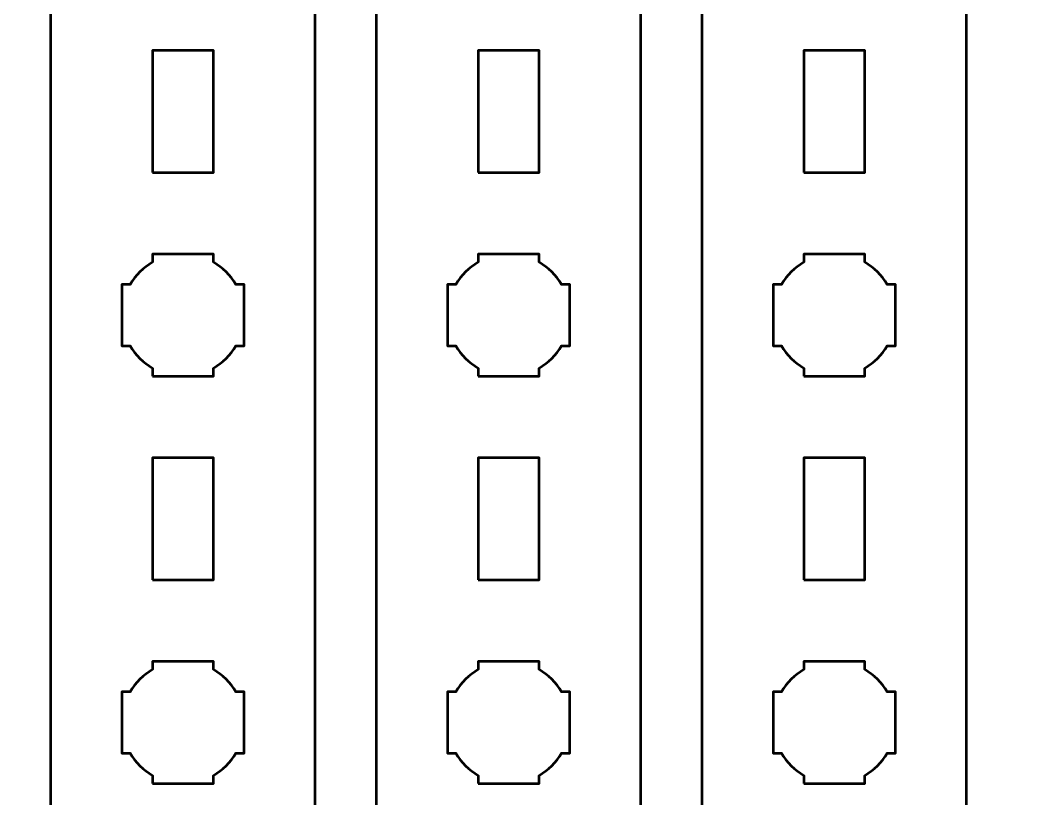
# Model space of a CAD drawing. Header units: centimetres. Extents: x -21 to 0, y -29.7 to 0.
# Drawn here: x -10.5 to -5.554, y -26.025 to -22.201 of the extents above; entities that cross this region are included whole.
import ezdxf

# ---------------------------------------------------------------- set-up
doc = ezdxf.new("R2010")
doc.units = ezdxf.units.CM
doc.header["$MEASUREMENT"] = 0
doc.layers.add('Layer 1', color=7, linetype='Continuous')

msp = doc.modelspace()

# ---------------------------------------------------------------- linework, layer by layer
at = {"layer": 'Layer 1', "color": 1, "lineweight": 53}
msp.add_open_spline([(-21.00003, -29.19995), (-21.00003, -29.19995), (-21.00003, -5.89992), (-21.00003, -5.89992), (-21.00003, -5.89992), (-21.00003, -5.81709), (-20.93286, -5.74992), (-20.85003, -5.74992), (-20.85003, -5.74992), (-20.7672, -5.74992), (-20.70003, -5.68275), (-20.70003, -5.59992), (-20.70003, -5.59992), (-20.70003, -5.51709), (-20.7672, -5.44992), (-20.85003, -5.44992), (-20.85003, -5.44992), (-20.93286, -5.44992), (-21.00003, -5.38275), (-21.00003, -5.29992), (-21.00003, -5.29992), (-21.00003, -5.21709), (-20.93286, -5.14992), (-20.85003, -5.14992), (-20.85003, -5.14992), (-20.7672, -5.14992), (-20.70003, -5.08275), (-20.70003, -4.99992), (-20.70003, -4.99992), (-20.70003, -4.91709), (-20.7672, -4.84992), (-20.85003, -4.84992), (-20.85003, -4.84992), (-20.93286, -4.84992), (-21.00003, -4.78275), (-21.00003, -4.69992), (-21.00003, -4.69992), (-21.00003, -4.61709), (-20.93286, -4.54992), (-20.85003, -4.54992), (-20.85003, -4.54992), (-20.7672, -4.54992), (-20.70003, -4.48275), (-20.70003, -4.39992), (-20.70003, -4.39992), (-20.70003, -4.31709), (-20.7672, -4.24992), (-20.85003, -4.24992), (-20.85003, -4.24992), (-20.93286, -4.24992), (-21.00003, -4.18275), (-21.00003, -4.09992), (-21.00003, -4.09992), (-21.00003, -4.01709), (-20.93286, -3.94992), (-20.85003, -3.94992), (-20.85003, -3.94992), (-20.7672, -3.94992), (-20.70003, -3.88275), (-20.70003, -3.79992), (-20.70003, -3.79992), (-20.70003, -3.71709), (-20.7672, -3.64992), (-20.85003, -3.64992), (-20.85003, -3.64992), (-20.93286, -3.64992), (-21.00003, -3.58275), (-21.00003, -3.49992), (-21.00003, -3.49992), (-21.00003, -3.41709), (-20.93286, -3.34992), (-20.85003, -3.34992), (-20.85003, -3.34992), (-20.7672, -3.34992), (-20.70003, -3.28275), (-20.70003, -3.19992), (-20.70003, -3.19992), (-20.70003, -3.11709), (-20.7672, -3.04992), (-20.85003, -3.04992), (-20.85003, -3.04992), (-20.93286, -3.04992), (-21.00003, -2.98275), (-21.00003, -2.89992), (-21.00003, -2.89992), (-21.00003, -2.81709), (-20.93286, -2.74992), (-20.85003, -2.74992), (-20.85003, -2.74992), (-20.7672, -2.74992), (-20.70003, -2.68275), (-20.70003, -2.59992), (-20.70003, -2.59992), (-20.70003, -2.51709), (-20.7672, -2.44992), (-20.85003, -2.44992), (-20.85003, -2.44992), (-20.93286, -2.44992), (-21.00003, -2.38275), (-21.00003, -2.29992), (-21.00003, -2.29992), (-21.00003, -2.21709), (-20.93286, -2.14992), (-20.85003, -2.14992), (-20.85003, -2.14992), (-20.7672, -2.14992), (-20.70003, -2.08275), (-20.70003, -1.99992), (-20.70003, -1.99992), (-20.70003, -1.91709), (-20.7672, -1.84992), (-20.85003, -1.84992), (-20.85003, -1.84992), (-20.93286, -1.84992), (-21.00003, -1.78275), (-21.00003, -1.69992), (-21.00003, -1.69992), (-21.00003, -1.61709), (-20.93286, -1.54992), (-20.85003, -1.54992), (-20.85003, -1.54992), (-20.7672, -1.54992), (-20.70003, -1.48275), (-20.70003, -1.39992), (-20.70003, -1.39992), (-20.70003, -1.31709), (-20.7672, -1.24992), (-20.85003, -1.24992), (-20.85003, -1.24992), (-20.93286, -1.24992), (-21.00003, -1.18275), (-21.00003, -1.09992), (-21.00003, -1.09992), (-21.00003, -1.09992), (-21.00003, -0.49992), (-21.00003, -0.49992), (-21.00003, -0.49992), (-21.00003, -0.22295), (-20.77694, 0.00004), (-20.49994, 0.00004), (-20.49994, 0.00004), (-20.49994, 0.00004), (-0.50008, 0.00004), (-0.50008, 0.00004), (-0.50008, 0.00004), (-0.22294, 0.00004), (0.00002, -0.22295), (0.00002, -0.49992), (0.00002, -0.49992), (0.00002, -0.49992), (0.00002, -29.19995), (0.00002, -29.19995), (0.00002, -29.19995), (0.00002, -29.47695), (-0.22294, -29.70004), (-0.50008, -29.70004), (-0.50008, -29.70004), (-0.50008, -29.70004), (-20.49994, -29.70004), (-20.49994, -29.70004), (-20.49994, -29.70004), (-20.77694, -29.70004), (-21.00003, -29.47695), (-21.00003, -29.19995)], degree=3, knots=[0, 0, 0, 0, 0.0243902, 0.0243902, 0.0243902, 0.0243902, 0.0487805, 0.0487805, 0.0487805, 0.0487805, 0.0731707, 0.0731707, 0.0731707, 0.0731707, 0.097561, 0.097561, 0.097561, 0.097561, 0.1219512, 0.1219512, 0.1219512, 0.1219512, 0.1463415, 0.1463415, 0.1463415, 0.1463415, 0.1707317, 0.1707317, 0.1707317, 0.1707317, 0.195122, 0.195122, 0.195122, 0.195122, 0.2195122, 0.2195122, 0.2195122, 0.2195122, 0.2439024, 0.2439024, 0.2439024, 0.2439024, 0.2682927, 0.2682927, 0.2682927, 0.2682927, 0.2926829, 0.2926829, 0.2926829, 0.2926829, 0.3170732, 0.3170732, 0.3170732, 0.3170732, 0.3414634, 0.3414634, 0.3414634, 0.3414634, 0.3658537, 0.3658537, 0.3658537, 0.3658537, 0.3902439, 0.3902439, 0.3902439, 0.3902439, 0.4146341, 0.4146341, 0.4146341, 0.4146341, 0.4390244, 0.4390244, 0.4390244, 0.4390244, 0.4634146, 0.4634146, 0.4634146, 0.4634146, 0.4878049, 0.4878049, 0.4878049, 0.4878049, 0.5121951, 0.5121951, 0.5121951, 0.5121951, 0.5365854, 0.5365854, 0.5365854, 0.5365854, 0.5609756, 0.5609756, 0.5609756, 0.5609756, 0.5853659, 0.5853659, 0.5853659, 0.5853659, 0.6097561, 0.6097561, 0.6097561, 0.6097561, 0.6341463, 0.6341463, 0.6341463, 0.6341463, 0.6585366, 0.6585366, 0.6585366, 0.6585366, 0.6829268, 0.6829268, 0.6829268, 0.6829268, 0.7073171, 0.7073171, 0.7073171, 0.7073171, 0.7317073, 0.7317073, 0.7317073, 0.7317073, 0.7560976, 0.7560976, 0.7560976, 0.7560976, 0.7804878, 0.7804878, 0.7804878, 0.7804878, 0.804878, 0.804878, 0.804878, 0.804878, 0.8292683, 0.8292683, 0.8292683, 0.8292683, 0.8536585, 0.8536585, 0.8536585, 0.8536585, 0.8780488, 0.8780488, 0.8780488, 0.8780488, 0.902439, 0.902439, 0.902439, 0.902439, 0.9268293, 0.9268293, 0.9268293, 0.9268293, 0.9512195, 0.9512195, 0.9512195, 0.9512195, 0.9756098, 0.9756098, 0.9756098, 0.9756098, 1, 1, 1, 1], dxfattribs=at)
at = {"layer": 'Layer 1', "color": 114, "lineweight": 53}
for points in [[(-9.55, -28.3), (-9.55, -28.3), (-9.85, -28.3), (-9.85, -28.3), (-9.85, -28.3), (-10.12609, -28.3), (-10.35, -28.07609), (-10.35, -27.8), (-10.35, -27.8), (-10.35, -27.8), (-10.35, -15.5), (-10.35, -15.5), (-10.35, -15.5), (-10.35, -15.22391), (-10.12609, -15), (-9.85, -15), (-9.85, -15), (-9.85, -15), (-9.55, -15), (-9.55, -15), (-9.55, -15), (-9.27391, -15), (-9.05, -15.22391), (-9.05, -15.5), (-9.05, -15.5), (-9.05, -15.5), (-9.05, -27.8), (-9.05, -27.8), (-9.05, -27.8), (-9.05, -28.07609), (-9.27391, -28.3), (-9.55, -28.3)], [(-7.95, -28.3), (-7.95, -28.3), (-8.25, -28.3), (-8.25, -28.3), (-8.25, -28.3), (-8.52609, -28.3), (-8.75, -28.07609), (-8.75, -27.8), (-8.75, -27.8), (-8.75, -27.8), (-8.75, -15.5), (-8.75, -15.5), (-8.75, -15.5), (-8.75, -15.22391), (-8.52609, -15), (-8.25, -15), (-8.25, -15), (-8.25, -15), (-7.95, -15), (-7.95, -15), (-7.95, -15), (-7.67391, -15), (-7.45, -15.22391), (-7.45, -15.5), (-7.45, -15.5), (-7.45, -15.5), (-7.45, -27.8), (-7.45, -27.8), (-7.45, -27.8), (-7.45, -28.07609), (-7.67391, -28.3), (-7.95, -28.3)], [(-6.35, -28.3), (-6.35, -28.3), (-6.65, -28.3), (-6.65, -28.3), (-6.65, -28.3), (-6.92609, -28.3), (-7.15, -28.07609), (-7.15, -27.8), (-7.15, -27.8), (-7.15, -27.8), (-7.15, -15.5), (-7.15, -15.5), (-7.15, -15.5), (-7.15, -15.22391), (-6.92609, -15), (-6.65, -15), (-6.65, -15), (-6.65, -15), (-6.35, -15), (-6.35, -15), (-6.35, -15), (-6.07391, -15), (-5.85, -15.22391), (-5.85, -15.5), (-5.85, -15.5), (-5.85, -15.5), (-5.85, -27.8), (-5.85, -27.8), (-5.85, -27.8), (-5.85, -28.07609), (-6.07391, -28.3), (-6.35, -28.3)]]:
    msp.add_open_spline(points, degree=3, knots=[0, 0, 0, 0, 0.125, 0.125, 0.125, 0.125, 0.25, 0.25, 0.25, 0.25, 0.375, 0.375, 0.375, 0.375, 0.5, 0.5, 0.5, 0.5, 0.625, 0.625, 0.625, 0.625, 0.75, 0.75, 0.75, 0.75, 0.875, 0.875, 0.875, 0.875, 1, 1, 1, 1], dxfattribs=at)
at = {"layer": 'Layer 1', "lineweight": 53}
for points, knots in [([(-9.85, -22.95), (-9.85, -22.95), (-9.85, -22.35), (-9.85, -22.35), (-9.85, -22.35), (-9.85, -22.35), (-9.55, -22.35), (-9.55, -22.35), (-9.55, -22.35), (-9.55, -22.35), (-9.55, -22.95), (-9.55, -22.95), (-9.55, -22.95), (-9.55, -22.95), (-9.85, -22.95), (-9.85, -22.95)], [0, 0, 0, 0, 0.25, 0.25, 0.25, 0.25, 0.5, 0.5, 0.5, 0.5, 0.75, 0.75, 0.75, 0.75, 1, 1, 1, 1]), ([(-8.25, -22.95), (-8.25, -22.95), (-8.25, -22.35), (-8.25, -22.35), (-8.25, -22.35), (-8.25, -22.35), (-7.95, -22.35), (-7.95, -22.35), (-7.95, -22.35), (-7.95, -22.35), (-7.95, -22.95), (-7.95, -22.95), (-7.95, -22.95), (-7.95, -22.95), (-8.25, -22.95), (-8.25, -22.95)], [0, 0, 0, 0, 0.25, 0.25, 0.25, 0.25, 0.5, 0.5, 0.5, 0.5, 0.75, 0.75, 0.75, 0.75, 1, 1, 1, 1]), ([(-6.65, -22.95), (-6.65, -22.95), (-6.65, -22.35), (-6.65, -22.35), (-6.65, -22.35), (-6.65, -22.35), (-6.35, -22.35), (-6.35, -22.35), (-6.35, -22.35), (-6.35, -22.35), (-6.35, -22.95), (-6.35, -22.95), (-6.35, -22.95), (-6.35, -22.95), (-6.65, -22.95), (-6.65, -22.95)], [0, 0, 0, 0, 0.25, 0.25, 0.25, 0.25, 0.5, 0.5, 0.5, 0.5, 0.75, 0.75, 0.75, 0.75, 1, 1, 1, 1]), ([(-9.85, -23.95), (-9.85, -23.95), (-9.85, -23.90985), (-9.85, -23.90985), (-9.85, -23.90985), (-9.89553, -23.8835), (-9.9335, -23.84553), (-9.95985, -23.8), (-9.95985, -23.8), (-9.95985, -23.8), (-10, -23.8), (-10, -23.8), (-10, -23.8), (-10, -23.8), (-10, -23.65), (-10, -23.65), (-10, -23.65), (-10, -23.65), (-10, -23.5), (-10, -23.5), (-10, -23.5), (-10, -23.5), (-9.95985, -23.5), (-9.95985, -23.5), (-9.95985, -23.5), (-9.9335, -23.45447), (-9.89553, -23.4165), (-9.85, -23.39015), (-9.85, -23.39015), (-9.85, -23.39015), (-9.85, -23.35), (-9.85, -23.35), (-9.85, -23.35), (-9.85, -23.35), (-9.7, -23.35), (-9.7, -23.35), (-9.7, -23.35), (-9.7, -23.35), (-9.55, -23.35), (-9.55, -23.35), (-9.55, -23.35), (-9.55, -23.35), (-9.55, -23.39015), (-9.55, -23.39015), (-9.55, -23.39015), (-9.50447, -23.4165), (-9.4665, -23.45447), (-9.44015, -23.5), (-9.44015, -23.5), (-9.44015, -23.5), (-9.4, -23.5), (-9.4, -23.5), (-9.4, -23.5), (-9.4, -23.5), (-9.4, -23.65), (-9.4, -23.65), (-9.4, -23.65), (-9.4, -23.65), (-9.4, -23.8), (-9.4, -23.8), (-9.4, -23.8), (-9.4, -23.8), (-9.44015, -23.8), (-9.44015, -23.8), (-9.44015, -23.8), (-9.4665, -23.84553), (-9.50447, -23.8835), (-9.55, -23.90985), (-9.55, -23.90985), (-9.55, -23.90985), (-9.55, -23.95), (-9.55, -23.95), (-9.55, -23.95), (-9.55, -23.95), (-9.7, -23.95), (-9.7, -23.95), (-9.7, -23.95), (-9.7, -23.95), (-9.85, -23.95), (-9.85, -23.95)], [0, 0, 0, 0, 0.05, 0.05, 0.05, 0.05, 0.1, 0.1, 0.1, 0.1, 0.15, 0.15, 0.15, 0.15, 0.2, 0.2, 0.2, 0.2, 0.25, 0.25, 0.25, 0.25, 0.3, 0.3, 0.3, 0.3, 0.35, 0.35, 0.35, 0.35, 0.4, 0.4, 0.4, 0.4, 0.45, 0.45, 0.45, 0.45, 0.5, 0.5, 0.5, 0.5, 0.55, 0.55, 0.55, 0.55, 0.6, 0.6, 0.6, 0.6, 0.65, 0.65, 0.65, 0.65, 0.7, 0.7, 0.7, 0.7, 0.75, 0.75, 0.75, 0.75, 0.8, 0.8, 0.8, 0.8, 0.85, 0.85, 0.85, 0.85, 0.9, 0.9, 0.9, 0.9, 0.95, 0.95, 0.95, 0.95, 1, 1, 1, 1]), ([(-8.25, -23.95), (-8.25, -23.95), (-8.25, -23.90985), (-8.25, -23.90985), (-8.25, -23.90985), (-8.29553, -23.8835), (-8.3335, -23.84553), (-8.35985, -23.8), (-8.35985, -23.8), (-8.35985, -23.8), (-8.4, -23.8), (-8.4, -23.8), (-8.4, -23.8), (-8.4, -23.8), (-8.4, -23.65), (-8.4, -23.65), (-8.4, -23.65), (-8.4, -23.65), (-8.4, -23.5), (-8.4, -23.5), (-8.4, -23.5), (-8.4, -23.5), (-8.35985, -23.5), (-8.35985, -23.5), (-8.35985, -23.5), (-8.3335, -23.45447), (-8.29553, -23.4165), (-8.25, -23.39015), (-8.25, -23.39015), (-8.25, -23.39015), (-8.25, -23.35), (-8.25, -23.35), (-8.25, -23.35), (-8.25, -23.35), (-8.1, -23.35), (-8.1, -23.35), (-8.1, -23.35), (-8.1, -23.35), (-7.95, -23.35), (-7.95, -23.35), (-7.95, -23.35), (-7.95, -23.35), (-7.95, -23.39015), (-7.95, -23.39015), (-7.95, -23.39015), (-7.90447, -23.4165), (-7.8665, -23.45447), (-7.84015, -23.5), (-7.84015, -23.5), (-7.84015, -23.5), (-7.8, -23.5), (-7.8, -23.5), (-7.8, -23.5), (-7.8, -23.5), (-7.8, -23.65), (-7.8, -23.65), (-7.8, -23.65), (-7.8, -23.65), (-7.8, -23.8), (-7.8, -23.8), (-7.8, -23.8), (-7.8, -23.8), (-7.84015, -23.8), (-7.84015, -23.8), (-7.84015, -23.8), (-7.8665, -23.84553), (-7.90447, -23.8835), (-7.95, -23.90985), (-7.95, -23.90985), (-7.95, -23.90985), (-7.95, -23.95), (-7.95, -23.95), (-7.95, -23.95), (-7.95, -23.95), (-8.1, -23.95), (-8.1, -23.95), (-8.1, -23.95), (-8.1, -23.95), (-8.25, -23.95), (-8.25, -23.95)], [0, 0, 0, 0, 0.05, 0.05, 0.05, 0.05, 0.1, 0.1, 0.1, 0.1, 0.15, 0.15, 0.15, 0.15, 0.2, 0.2, 0.2, 0.2, 0.25, 0.25, 0.25, 0.25, 0.3, 0.3, 0.3, 0.3, 0.35, 0.35, 0.35, 0.35, 0.4, 0.4, 0.4, 0.4, 0.45, 0.45, 0.45, 0.45, 0.5, 0.5, 0.5, 0.5, 0.55, 0.55, 0.55, 0.55, 0.6, 0.6, 0.6, 0.6, 0.65, 0.65, 0.65, 0.65, 0.7, 0.7, 0.7, 0.7, 0.75, 0.75, 0.75, 0.75, 0.8, 0.8, 0.8, 0.8, 0.85, 0.85, 0.85, 0.85, 0.9, 0.9, 0.9, 0.9, 0.95, 0.95, 0.95, 0.95, 1, 1, 1, 1]), ([(-6.65, -23.95), (-6.65, -23.95), (-6.65, -23.90985), (-6.65, -23.90985), (-6.65, -23.90985), (-6.69553, -23.8835), (-6.7335, -23.84553), (-6.75985, -23.8), (-6.75985, -23.8), (-6.75985, -23.8), (-6.8, -23.8), (-6.8, -23.8), (-6.8, -23.8), (-6.8, -23.8), (-6.8, -23.65), (-6.8, -23.65), (-6.8, -23.65), (-6.8, -23.65), (-6.8, -23.5), (-6.8, -23.5), (-6.8, -23.5), (-6.8, -23.5), (-6.75985, -23.5), (-6.75985, -23.5), (-6.75985, -23.5), (-6.7335, -23.45447), (-6.69553, -23.4165), (-6.65, -23.39015), (-6.65, -23.39015), (-6.65, -23.39015), (-6.65, -23.35), (-6.65, -23.35), (-6.65, -23.35), (-6.65, -23.35), (-6.5, -23.35), (-6.5, -23.35), (-6.5, -23.35), (-6.5, -23.35), (-6.35, -23.35), (-6.35, -23.35), (-6.35, -23.35), (-6.35, -23.35), (-6.35, -23.39015), (-6.35, -23.39015), (-6.35, -23.39015), (-6.30447, -23.4165), (-6.2665, -23.45447), (-6.24015, -23.5), (-6.24015, -23.5), (-6.24015, -23.5), (-6.2, -23.5), (-6.2, -23.5), (-6.2, -23.5), (-6.2, -23.5), (-6.2, -23.65), (-6.2, -23.65), (-6.2, -23.65), (-6.2, -23.65), (-6.2, -23.8), (-6.2, -23.8), (-6.2, -23.8), (-6.2, -23.8), (-6.24015, -23.8), (-6.24015, -23.8), (-6.24015, -23.8), (-6.2665, -23.84553), (-6.30447, -23.8835), (-6.35, -23.90985), (-6.35, -23.90985), (-6.35, -23.90985), (-6.35, -23.95), (-6.35, -23.95), (-6.35, -23.95), (-6.35, -23.95), (-6.5, -23.95), (-6.5, -23.95), (-6.5, -23.95), (-6.5, -23.95), (-6.65, -23.95), (-6.65, -23.95)], [0, 0, 0, 0, 0.05, 0.05, 0.05, 0.05, 0.1, 0.1, 0.1, 0.1, 0.15, 0.15, 0.15, 0.15, 0.2, 0.2, 0.2, 0.2, 0.25, 0.25, 0.25, 0.25, 0.3, 0.3, 0.3, 0.3, 0.35, 0.35, 0.35, 0.35, 0.4, 0.4, 0.4, 0.4, 0.45, 0.45, 0.45, 0.45, 0.5, 0.5, 0.5, 0.5, 0.55, 0.55, 0.55, 0.55, 0.6, 0.6, 0.6, 0.6, 0.65, 0.65, 0.65, 0.65, 0.7, 0.7, 0.7, 0.7, 0.75, 0.75, 0.75, 0.75, 0.8, 0.8, 0.8, 0.8, 0.85, 0.85, 0.85, 0.85, 0.9, 0.9, 0.9, 0.9, 0.95, 0.95, 0.95, 0.95, 1, 1, 1, 1]), ([(-9.85, -24.95), (-9.85, -24.95), (-9.85, -24.35), (-9.85, -24.35), (-9.85, -24.35), (-9.85, -24.35), (-9.55, -24.35), (-9.55, -24.35), (-9.55, -24.35), (-9.55, -24.35), (-9.55, -24.95), (-9.55, -24.95), (-9.55, -24.95), (-9.55, -24.95), (-9.85, -24.95), (-9.85, -24.95)], [0, 0, 0, 0, 0.25, 0.25, 0.25, 0.25, 0.5, 0.5, 0.5, 0.5, 0.75, 0.75, 0.75, 0.75, 1, 1, 1, 1]), ([(-8.25, -24.95), (-8.25, -24.95), (-8.25, -24.35), (-8.25, -24.35), (-8.25, -24.35), (-8.25, -24.35), (-7.95, -24.35), (-7.95, -24.35), (-7.95, -24.35), (-7.95, -24.35), (-7.95, -24.95), (-7.95, -24.95), (-7.95, -24.95), (-7.95, -24.95), (-8.25, -24.95), (-8.25, -24.95)], [0, 0, 0, 0, 0.25, 0.25, 0.25, 0.25, 0.5, 0.5, 0.5, 0.5, 0.75, 0.75, 0.75, 0.75, 1, 1, 1, 1]), ([(-6.65, -24.95), (-6.65, -24.95), (-6.65, -24.35), (-6.65, -24.35), (-6.65, -24.35), (-6.65, -24.35), (-6.35, -24.35), (-6.35, -24.35), (-6.35, -24.35), (-6.35, -24.35), (-6.35, -24.95), (-6.35, -24.95), (-6.35, -24.95), (-6.35, -24.95), (-6.65, -24.95), (-6.65, -24.95)], [0, 0, 0, 0, 0.25, 0.25, 0.25, 0.25, 0.5, 0.5, 0.5, 0.5, 0.75, 0.75, 0.75, 0.75, 1, 1, 1, 1]), ([(-9.85, -25.95), (-9.85, -25.95), (-9.85, -25.90985), (-9.85, -25.90985), (-9.85, -25.90985), (-9.89553, -25.8835), (-9.9335, -25.84553), (-9.95985, -25.8), (-9.95985, -25.8), (-9.95985, -25.8), (-10, -25.8), (-10, -25.8), (-10, -25.8), (-10, -25.8), (-10, -25.65), (-10, -25.65), (-10, -25.65), (-10, -25.65), (-10, -25.5), (-10, -25.5), (-10, -25.5), (-10, -25.5), (-9.95985, -25.5), (-9.95985, -25.5), (-9.95985, -25.5), (-9.9335, -25.45447), (-9.89553, -25.4165), (-9.85, -25.39015), (-9.85, -25.39015), (-9.85, -25.39015), (-9.85, -25.35), (-9.85, -25.35), (-9.85, -25.35), (-9.85, -25.35), (-9.7, -25.35), (-9.7, -25.35), (-9.7, -25.35), (-9.7, -25.35), (-9.55, -25.35), (-9.55, -25.35), (-9.55, -25.35), (-9.55, -25.35), (-9.55, -25.39015), (-9.55, -25.39015), (-9.55, -25.39015), (-9.50447, -25.4165), (-9.4665, -25.45447), (-9.44015, -25.5), (-9.44015, -25.5), (-9.44015, -25.5), (-9.4, -25.5), (-9.4, -25.5), (-9.4, -25.5), (-9.4, -25.5), (-9.4, -25.65), (-9.4, -25.65), (-9.4, -25.65), (-9.4, -25.65), (-9.4, -25.8), (-9.4, -25.8), (-9.4, -25.8), (-9.4, -25.8), (-9.44015, -25.8), (-9.44015, -25.8), (-9.44015, -25.8), (-9.4665, -25.84553), (-9.50447, -25.8835), (-9.55, -25.90985), (-9.55, -25.90985), (-9.55, -25.90985), (-9.55, -25.95), (-9.55, -25.95), (-9.55, -25.95), (-9.55, -25.95), (-9.7, -25.95), (-9.7, -25.95), (-9.7, -25.95), (-9.7, -25.95), (-9.85, -25.95), (-9.85, -25.95)], [0, 0, 0, 0, 0.05, 0.05, 0.05, 0.05, 0.1, 0.1, 0.1, 0.1, 0.15, 0.15, 0.15, 0.15, 0.2, 0.2, 0.2, 0.2, 0.25, 0.25, 0.25, 0.25, 0.3, 0.3, 0.3, 0.3, 0.35, 0.35, 0.35, 0.35, 0.4, 0.4, 0.4, 0.4, 0.45, 0.45, 0.45, 0.45, 0.5, 0.5, 0.5, 0.5, 0.55, 0.55, 0.55, 0.55, 0.6, 0.6, 0.6, 0.6, 0.65, 0.65, 0.65, 0.65, 0.7, 0.7, 0.7, 0.7, 0.75, 0.75, 0.75, 0.75, 0.8, 0.8, 0.8, 0.8, 0.85, 0.85, 0.85, 0.85, 0.9, 0.9, 0.9, 0.9, 0.95, 0.95, 0.95, 0.95, 1, 1, 1, 1]), ([(-8.25, -25.95), (-8.25, -25.95), (-8.25, -25.90985), (-8.25, -25.90985), (-8.25, -25.90985), (-8.29553, -25.8835), (-8.3335, -25.84553), (-8.35985, -25.8), (-8.35985, -25.8), (-8.35985, -25.8), (-8.4, -25.8), (-8.4, -25.8), (-8.4, -25.8), (-8.4, -25.8), (-8.4, -25.65), (-8.4, -25.65), (-8.4, -25.65), (-8.4, -25.65), (-8.4, -25.5), (-8.4, -25.5), (-8.4, -25.5), (-8.4, -25.5), (-8.35985, -25.5), (-8.35985, -25.5), (-8.35985, -25.5), (-8.3335, -25.45447), (-8.29553, -25.4165), (-8.25, -25.39015), (-8.25, -25.39015), (-8.25, -25.39015), (-8.25, -25.35), (-8.25, -25.35), (-8.25, -25.35), (-8.25, -25.35), (-8.1, -25.35), (-8.1, -25.35), (-8.1, -25.35), (-8.1, -25.35), (-7.95, -25.35), (-7.95, -25.35), (-7.95, -25.35), (-7.95, -25.35), (-7.95, -25.39015), (-7.95, -25.39015), (-7.95, -25.39015), (-7.90447, -25.4165), (-7.8665, -25.45447), (-7.84015, -25.5), (-7.84015, -25.5), (-7.84015, -25.5), (-7.8, -25.5), (-7.8, -25.5), (-7.8, -25.5), (-7.8, -25.5), (-7.8, -25.65), (-7.8, -25.65), (-7.8, -25.65), (-7.8, -25.65), (-7.8, -25.8), (-7.8, -25.8), (-7.8, -25.8), (-7.8, -25.8), (-7.84015, -25.8), (-7.84015, -25.8), (-7.84015, -25.8), (-7.8665, -25.84553), (-7.90447, -25.8835), (-7.95, -25.90985), (-7.95, -25.90985), (-7.95, -25.90985), (-7.95, -25.95), (-7.95, -25.95), (-7.95, -25.95), (-7.95, -25.95), (-8.1, -25.95), (-8.1, -25.95), (-8.1, -25.95), (-8.1, -25.95), (-8.25, -25.95), (-8.25, -25.95)], [0, 0, 0, 0, 0.05, 0.05, 0.05, 0.05, 0.1, 0.1, 0.1, 0.1, 0.15, 0.15, 0.15, 0.15, 0.2, 0.2, 0.2, 0.2, 0.25, 0.25, 0.25, 0.25, 0.3, 0.3, 0.3, 0.3, 0.35, 0.35, 0.35, 0.35, 0.4, 0.4, 0.4, 0.4, 0.45, 0.45, 0.45, 0.45, 0.5, 0.5, 0.5, 0.5, 0.55, 0.55, 0.55, 0.55, 0.6, 0.6, 0.6, 0.6, 0.65, 0.65, 0.65, 0.65, 0.7, 0.7, 0.7, 0.7, 0.75, 0.75, 0.75, 0.75, 0.8, 0.8, 0.8, 0.8, 0.85, 0.85, 0.85, 0.85, 0.9, 0.9, 0.9, 0.9, 0.95, 0.95, 0.95, 0.95, 1, 1, 1, 1]), ([(-6.65, -25.95), (-6.65, -25.95), (-6.65, -25.90985), (-6.65, -25.90985), (-6.65, -25.90985), (-6.69553, -25.8835), (-6.7335, -25.84553), (-6.75985, -25.8), (-6.75985, -25.8), (-6.75985, -25.8), (-6.8, -25.8), (-6.8, -25.8), (-6.8, -25.8), (-6.8, -25.8), (-6.8, -25.65), (-6.8, -25.65), (-6.8, -25.65), (-6.8, -25.65), (-6.8, -25.5), (-6.8, -25.5), (-6.8, -25.5), (-6.8, -25.5), (-6.75985, -25.5), (-6.75985, -25.5), (-6.75985, -25.5), (-6.7335, -25.45447), (-6.69553, -25.4165), (-6.65, -25.39015), (-6.65, -25.39015), (-6.65, -25.39015), (-6.65, -25.35), (-6.65, -25.35), (-6.65, -25.35), (-6.65, -25.35), (-6.5, -25.35), (-6.5, -25.35), (-6.5, -25.35), (-6.5, -25.35), (-6.35, -25.35), (-6.35, -25.35), (-6.35, -25.35), (-6.35, -25.35), (-6.35, -25.39015), (-6.35, -25.39015), (-6.35, -25.39015), (-6.30447, -25.4165), (-6.2665, -25.45447), (-6.24015, -25.5), (-6.24015, -25.5), (-6.24015, -25.5), (-6.2, -25.5), (-6.2, -25.5), (-6.2, -25.5), (-6.2, -25.5), (-6.2, -25.65), (-6.2, -25.65), (-6.2, -25.65), (-6.2, -25.65), (-6.2, -25.8), (-6.2, -25.8), (-6.2, -25.8), (-6.2, -25.8), (-6.24015, -25.8), (-6.24015, -25.8), (-6.24015, -25.8), (-6.2665, -25.84553), (-6.30447, -25.8835), (-6.35, -25.90985), (-6.35, -25.90985), (-6.35, -25.90985), (-6.35, -25.95), (-6.35, -25.95), (-6.35, -25.95), (-6.35, -25.95), (-6.5, -25.95), (-6.5, -25.95), (-6.5, -25.95), (-6.5, -25.95), (-6.65, -25.95), (-6.65, -25.95)], [0, 0, 0, 0, 0.05, 0.05, 0.05, 0.05, 0.1, 0.1, 0.1, 0.1, 0.15, 0.15, 0.15, 0.15, 0.2, 0.2, 0.2, 0.2, 0.25, 0.25, 0.25, 0.25, 0.3, 0.3, 0.3, 0.3, 0.35, 0.35, 0.35, 0.35, 0.4, 0.4, 0.4, 0.4, 0.45, 0.45, 0.45, 0.45, 0.5, 0.5, 0.5, 0.5, 0.55, 0.55, 0.55, 0.55, 0.6, 0.6, 0.6, 0.6, 0.65, 0.65, 0.65, 0.65, 0.7, 0.7, 0.7, 0.7, 0.75, 0.75, 0.75, 0.75, 0.8, 0.8, 0.8, 0.8, 0.85, 0.85, 0.85, 0.85, 0.9, 0.9, 0.9, 0.9, 0.95, 0.95, 0.95, 0.95, 1, 1, 1, 1])]:
    msp.add_open_spline(points, degree=3, knots=knots, dxfattribs=at)

doc.saveas('drawing.dxf')
